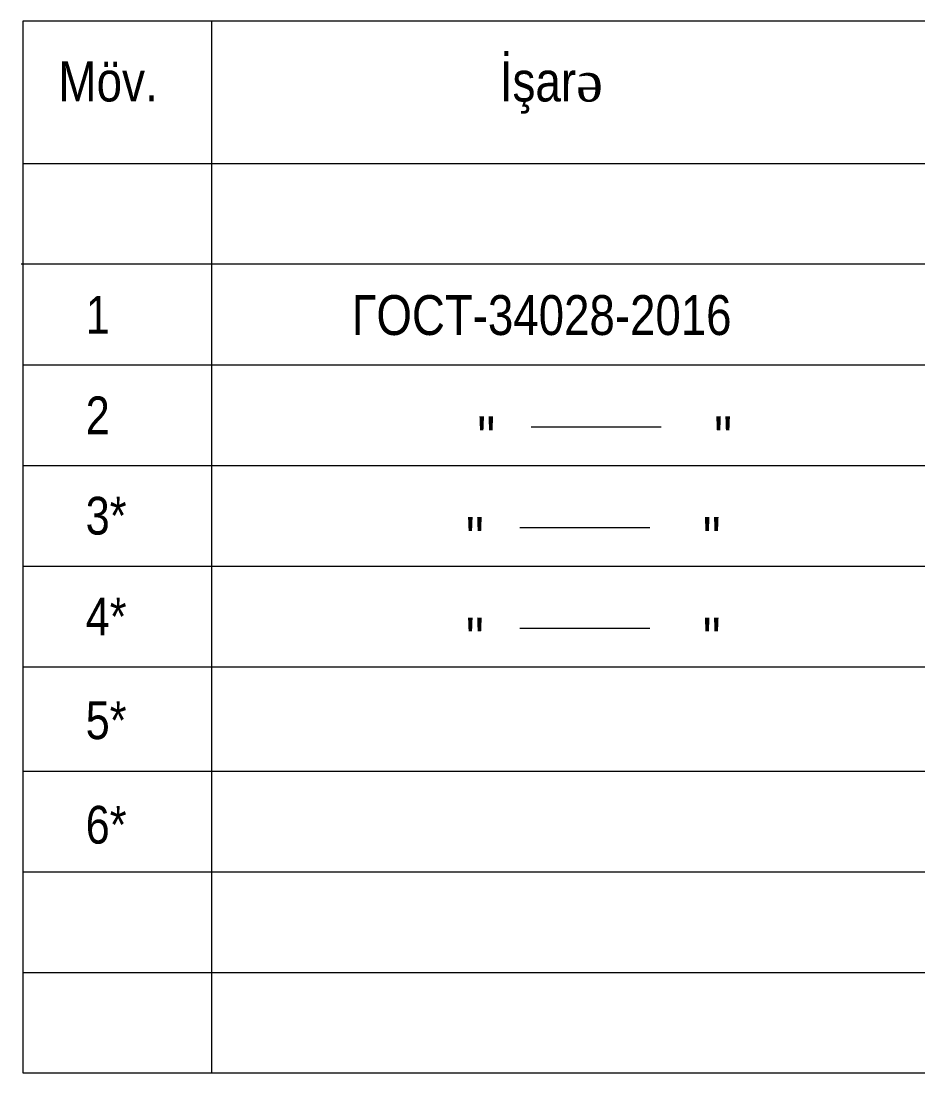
# Model space of a CAD drawing. Header units: millimetres. Extents: x -149347 to 251215, y -2929184 to -2541447.
# Drawn here: x 130497 to 137221, y -2690813 to -2682923 of the extents above; entities that cross this region are included whole.
import ezdxf

# ---------------------------------------------------------------- set-up
doc = ezdxf.new("R2010")
doc.units = ezdxf.units.MM
doc.layers.add('_', color=7, linetype='Continuous', lineweight=20)
doc.layers.add('размер  0.09', color=141, linetype='Continuous', lineweight=9)
doc.layers.add('Shtamp', color=7, linetype='Continuous')
doc.styles.add('style6', font='ARIALN.TTF', dxfattribs={"height": 300})

msp = doc.modelspace()

# ---------------------------------------------------------------- linework, layer by layer
at = {"lineweight": 20}
for p, q in [((147955.71986, -2682923.4127), (130509.80027, -2682923.4127)), ((130509.80027, -2682923.4127), (130509.80027, -2690812.5132)), ((131924.33429, -2682923.4127), (131924.33429, -2683993.42609)), ((147955.71986, -2683993.42609), (130509.80027, -2683993.42609)), ((131924.33429, -2683993.42609), (131924.33429, -2690812.5132)), ((147955.71986, -2684747.84423), (130496.91209, -2684747.84423))]:
    msp.add_line(p, q, dxfattribs=at)
at = {"color": 7, "lineweight": 15, "ltscale": 80}
for p, q in [((134320.64585, -2685966.76426), (135296.81192, -2685966.76426)), ((134320.64585, -2685966.76426), (135296.81192, -2685966.76426)), ((134235.19229, -2686721.1824), (135211.35837, -2686721.1824)), ((134235.19229, -2686721.1824), (135211.35837, -2686721.1824)), ((134235.19229, -2687475.60055), (135211.35837, -2687475.60055)), ((134235.19229, -2687475.60055), (135211.35837, -2687475.60055))]:
    msp.add_line(p, q, dxfattribs=at)
at = {"layer": '_', "lineweight": 20}
for p, q in [((130509.80027, -2685502.26237), (147955.71986, -2685502.26237)), ((130509.80027, -2686256.68052), (147955.71986, -2686256.68052)), ((130509.80027, -2687011.09866), (147955.71986, -2687011.09866)), ((130509.80027, -2687765.51681), (147955.71986, -2687765.51681)), ((130509.80027, -2688549.25877), (147955.71986, -2688549.25877)), ((130509.80027, -2689303.67691), (147955.71986, -2689303.67691)), ((130509.80027, -2690058.09506), (147955.71986, -2690058.09506)), ((130509.80027, -2690812.5132), (147955.71986, -2690812.5132))]:
    msp.add_line(p, q, dxfattribs=at)

# ---------------------------------------------------------------- texts
at = {"color": 7, "lineweight": 5, "ltscale": 15, "char_height": 300, "width": 1039.4218631, "attachment_point": 1, "style": 'style6'}
for s, insert in [('{\\fArial Narrow|b0|i0|c238|p34;İşar\\fTimes New Roman|b0|i0|c238|p18;ə}', (134085.5456, -2683226.52907)), ('{\\fArial Narrow|b0|i0|c238|p34;Möv.}', (130776.82331, -2683226.52907))]:
    msp.add_mtext(s, dxfattribs=dict(at, insert=insert))
at = {"color": 7, "lineweight": 15, "ltscale": 80, "char_height": 330, "attachment_point": 1, "style": 'style6'}
for insert in [(133917.44276, -2685889.00343), (133917.44276, -2685889.00343), (135692.93679, -2685889.00343), (135692.93679, -2685889.00343), (133831.98921, -2686643.42158), (133831.98921, -2686643.42158), (135607.48323, -2686643.42158), (135607.48323, -2686643.42158), (133831.98921, -2687397.83972), (133831.98921, -2687397.83972), (135607.48323, -2687397.83972), (135607.48323, -2687397.83972)]:
    msp.add_mtext_dynamic_manual_height_columns('{\\fArial Narrow|b0|i0|c238|p34;"}', width=212.2147977, gutter_width=1500, heights=[0], dxfattribs=dict(at, insert=insert))
at = {"layer": 'Shtamp', "color": 7, "lineweight": 18, "char_height": 283.0453196, "attachment_point": 4, "style": 'style6'}
for s, insert in [('{\\fArial Narrow|b0|i0|c238|p34;1}', (130981.47217, -2685126.20124)), ('{\\fArial Narrow|b0|i0|c238|p34;2}', (130981.47217, -2685880.61938)), ('{\\fArial Narrow|b0|i0|c238|p34;3*}', (130981.47217, -2686635.03753)), ('{\\fArial Narrow|b0|i0|c238|p34;4*}', (130981.47217, -2687389.45567)), ('{\\fArial Narrow|b0|i0|c238|p34;5*}', (130981.47217, -2688169.26616)), ('{\\fArial Narrow|b0|i0|c238|p34;6*}', (130981.47217, -2688953.00812))]:
    msp.add_mtext(s, dxfattribs=dict(at, insert=insert))
at = {"layer": 'размер  0.09', "lineweight": 20, "insert": (132978.27255, -2684979.15427), "char_height": 298.6519683, "attachment_point": 1, "style": 'style6'}
msp.add_mtext('{\\C0;ГOCT-34028-2016}', dxfattribs=at)

doc.saveas('drawing.dxf')
